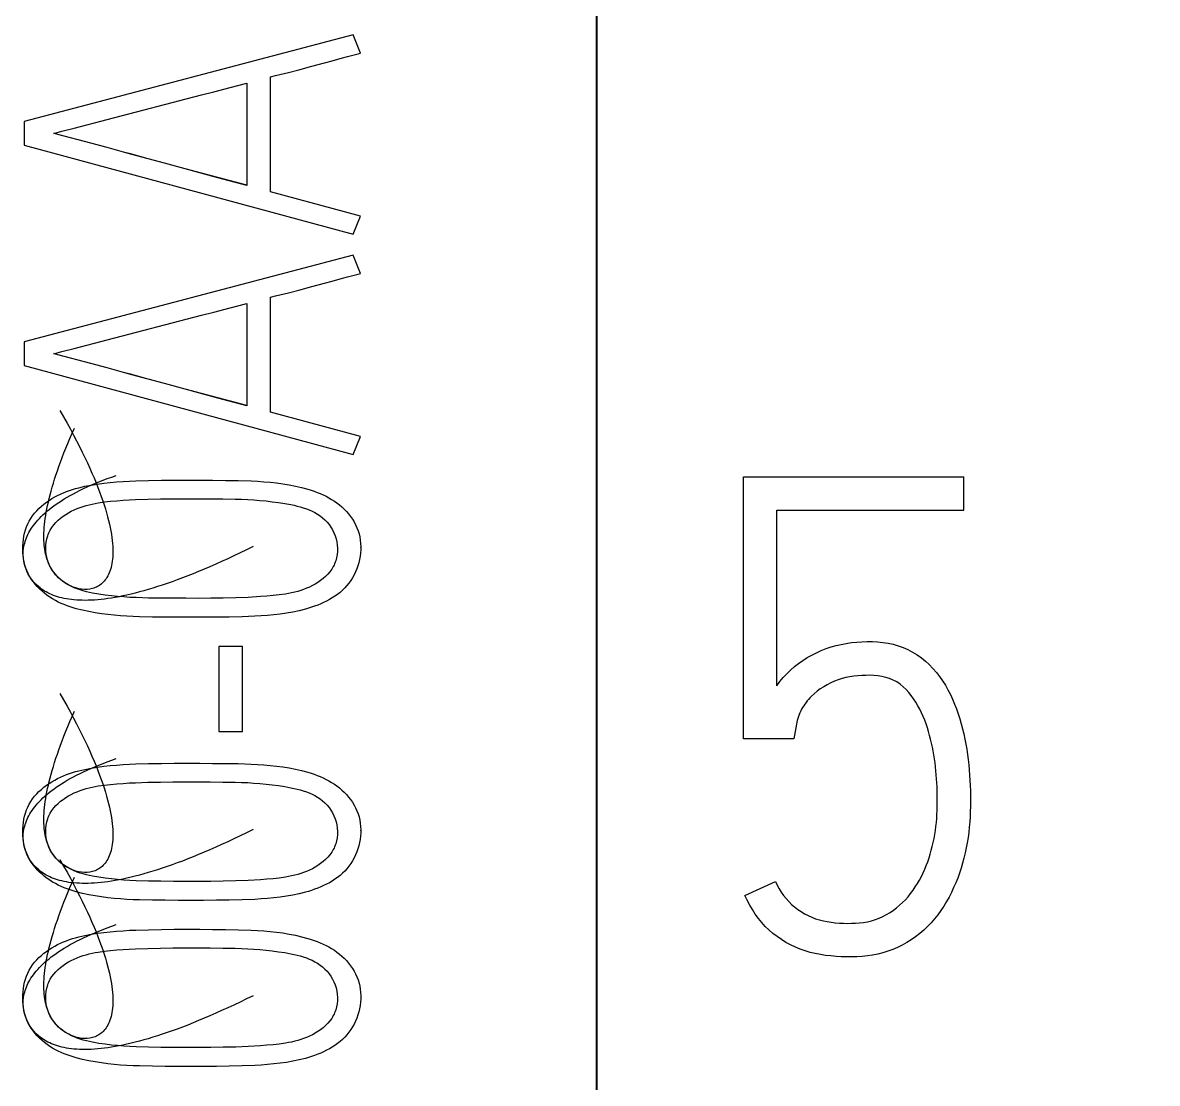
# Model space of a CAD drawing. Header units: millimetres. Extents: x 6750 to 121550, y -28210 to 66060.
# Drawn here: x 38639.218 to 38643.979, y 64545.523 to 64549.972 of the extents above; entities that cross this region are included whole.
import ezdxf

# ---------------------------------------------------------------- set-up
doc = ezdxf.new("R2010")
doc.units = ezdxf.units.MM
doc.linetypes.add('SLD-Solid', pattern=[0])
doc.layers.add('10000_FRONT', color=7, linetype='Continuous')
doc.layers.add('10500_FRONT_LABELING', color=7, linetype='Continuous')
doc.layers.add('DN.1. NET LIEN MANH', color=7, linetype='Continuous', lineweight=40)

# ---------------------------------------------------------------- blocks, each defined once
blk = doc.blocks.new('A$C0C6D7916')
at = {"layer": '10000_FRONT', "linetype": 'Continuous'}
blk.add_line((0, 0), (0, 117.137), dxfattribs=at)
at = {"layer": '10500_FRONT_LABELING', "linetype": 'Continuous'}
for p, q in [((-1.0214, 75.8286), (-2.4019, 75.4655)), ((-0.9903, 75.7522), (-1.0214, 75.8286)), ((-1.0445, 75.7383), (-1.0228, 75.744)), ((-0.9903, 75.7522), (-0.9903, 75.7528)), ((-1.2496, 75.6828), (-1.1955, 75.697)), ((-1.1955, 75.697), (-1.1415, 75.7115)), ((-1.1415, 75.7115), (-1.1091, 75.7203)), ((-1.1091, 75.7203), (-1.066, 75.7324)), ((-1.066, 75.7324), (-1.0445, 75.7383)), ((-1.3689, 75.6525), (-1.3472, 75.6579)), ((-1.3689, 75.1709), (-1.3689, 75.6525)), ((-1.3472, 75.6579), (-1.293, 75.6716)), ((-1.293, 75.6716), (-1.2496, 75.6828)), ((-1.6059, 75.5905), (-1.5369, 75.6083)), ((-1.5369, 75.6083), (-1.468, 75.626)), ((-1.468, 75.626), (-1.468, 75.1974)), ((-2.0536, 75.4733), (-1.6575, 75.577)), ((-1.6575, 75.577), (-1.6059, 75.5905)), ((-2.4019, 75.4655), (-2.4019, 75.3657)), ((-2.2777, 75.4156), (-2.2432, 75.4246)), ((-2.2604, 75.4115), (-2.2777, 75.4161)), ((-2.2604, 75.411), (-2.2777, 75.4156)), ((-2.1225, 75.3749), (-2.2604, 75.4115)), ((-2.1225, 75.3744), (-2.2604, 75.411)), ((-2.4019, 75.3657), (-1.0214, 74.9932)), ((-2.0536, 75.3563), (-2.1225, 75.3749)), ((-2.0536, 75.3558), (-2.1225, 75.3744)), ((-1.9847, 75.3375), (-2.0536, 75.3563)), ((-1.9847, 75.337), (-2.0536, 75.3558)), ((-1.8126, 75.2906), (-1.8814, 75.3093)), ((-1.8126, 75.2901), (-1.8814, 75.3088)), ((-1.7264, 75.2673), (-1.8126, 75.2906)), ((-1.7264, 75.2668), (-1.8126, 75.2901)), ((-1.5886, 75.2302), (-1.7264, 75.2673)), ((-1.5886, 75.2297), (-1.7264, 75.2668)), ((-1.468, 75.1979), (-1.5886, 75.2302)), ((-1.468, 75.1974), (-1.5886, 75.2297)), ((-0.9903, 75.068), (-1.3689, 75.1709)), ((-1.0214, 74.9932), (-0.9903, 75.068)), ((-1.0214, 74.9044), (-2.4019, 74.5412)), ((-0.9903, 74.828), (-1.0214, 74.9044)), ((-1.1415, 74.7873), (-1.1091, 74.7961)), ((-1.1091, 74.7961), (-1.066, 74.8082)), ((-1.066, 74.8082), (-1.0445, 74.8141)), ((-1.0445, 74.8141), (-1.0228, 74.8198)), ((-0.9903, 74.828), (-0.9903, 74.8285)), ((-1.3472, 74.7337), (-1.293, 74.7474)), ((-1.293, 74.7474), (-1.2496, 74.7585)), ((-1.2496, 74.7585), (-1.1955, 74.7728)), ((-1.1955, 74.7728), (-1.1415, 74.7873)), ((-1.5369, 74.6841), (-1.468, 74.7018)), ((-1.468, 74.7018), (-1.468, 74.2732)), ((-1.3689, 74.7283), (-1.3472, 74.7337)), ((-1.3689, 74.2467), (-1.3689, 74.7283)), ((-2.0536, 74.5491), (-1.6575, 74.6528)), ((-1.6575, 74.6528), (-1.6059, 74.6662)), ((-1.6059, 74.6662), (-1.5369, 74.6841)), ((-2.4019, 74.5412), (-2.4019, 74.4415)), ((-2.2777, 74.4914), (-2.2432, 74.5004)), ((-2.2604, 74.4873), (-2.2777, 74.4919)), ((-2.2604, 74.4868), (-2.2777, 74.4914)), ((-2.1225, 74.4507), (-2.2604, 74.4873)), ((-2.1225, 74.4502), (-2.2604, 74.4868)), ((-2.4019, 74.4415), (-1.0214, 74.069)), ((-2.0536, 74.4321), (-2.1225, 74.4507)), ((-2.0536, 74.4316), (-2.1225, 74.4502)), ((-1.9847, 74.4133), (-2.0536, 74.4321)), ((-1.9847, 74.4128), (-2.0536, 74.4316)), ((-1.8126, 74.3664), (-1.8814, 74.3851)), ((-1.8126, 74.3659), (-1.8814, 74.3846)), ((-1.7264, 74.3431), (-1.8126, 74.3664)), ((-1.7264, 74.3426), (-1.8126, 74.3659)), ((-1.5886, 74.306), (-1.7264, 74.3431)), ((-1.5886, 74.3055), (-1.7264, 74.3426)), ((-1.468, 74.2737), (-1.5886, 74.306)), ((-1.468, 74.2732), (-1.5886, 74.3055)), ((-0.9903, 74.1438), (-1.3689, 74.2467)), ((-1.0214, 74.069), (-0.9903, 74.1438)), ((-2.408, 73.6717), (-2.408, 73.6708)), ((-0.9893, 73.6774), (-0.9893, 73.6783)), ((-1.5845, 73.2626), (-1.5845, 72.9072)), ((-1.4854, 73.2626), (-1.5845, 73.2626)), ((-1.4854, 72.9072), (-1.4854, 73.2626)), ((-1.5845, 72.9072), (-1.4854, 72.9072)), ((-2.408, 72.4841), (-2.408, 72.4832)), ((-0.9893, 72.4898), (-0.9893, 72.4908)), ((-0.9893, 71.7932), (-0.9893, 71.7941)), ((-2.408, 71.7875), (-2.408, 71.7865))]:
    blk.add_line(p, q, dxfattribs=at)
for points in [[(-1.0228, 75.744), (-1.0011, 75.7495), (-0.9903, 75.7522)], [(-2.2432, 75.4246), (-2.1915, 75.4378), (-2.0536, 75.4733)], [(-1.8814, 75.3093), (-1.9503, 75.3281), (-1.9847, 75.3375)], [(-1.8814, 75.3088), (-1.9503, 75.3276), (-1.9847, 75.337)], [(-1.0228, 74.8198), (-1.0011, 74.8253), (-0.9903, 74.828)], [(-2.2432, 74.5004), (-2.1915, 74.5136), (-2.0536, 74.5491)], [(-1.8814, 74.3851), (-1.9503, 74.4039), (-1.9847, 74.4133)], [(-1.8814, 74.3846), (-1.9503, 74.4034), (-1.9847, 74.4128)], [(-2.2516, 74.2532), (-2.2364, 74.2266), (-2.2219, 74.2005), (-2.2079, 74.175), (-2.1946, 74.15), (-2.1818, 74.1256), (-2.1697, 74.1018), (-2.1581, 74.0785), (-2.1471, 74.0558), (-2.1367, 74.0336), (-2.1268, 74.0119), (-2.1174, 73.9907), (-2.1086, 73.9701), (-2.1003, 73.95), (-2.0925, 73.9305), (-2.0852, 73.9114), (-2.0785, 73.8928), (-2.0722, 73.8748), (-2.0663, 73.8572), (-2.061, 73.8401), (-2.0561, 73.8236), (-2.0516, 73.8075), (-2.0476, 73.7918), (-2.044, 73.7767), (-2.0408, 73.762), (-2.0381, 73.7478), (-2.0357, 73.734), (-2.0337, 73.7207), (-2.0322, 73.7078), (-2.0309, 73.6954), (-2.0301, 73.6834), (-2.0296, 73.6719), (-2.0294, 73.6608), (-2.0296, 73.6501), (-2.0301, 73.6398), (-2.0309, 73.6299), (-2.032, 73.6205), (-2.0334, 73.6114), (-2.0351, 73.6028), (-2.0371, 73.5945), (-2.0394, 73.5867), (-2.0419, 73.5792), (-2.0446, 73.5721), (-2.0476, 73.5654), (-2.0509, 73.5591), (-2.0543, 73.5531), (-2.058, 73.5475), (-2.0618, 73.5422), (-2.0659, 73.5373), (-2.0701, 73.5327), (-2.0745, 73.5285), (-2.0791, 73.5246), (-2.0838, 73.5211), (-2.0887, 73.5179), (-2.0937, 73.515), (-2.0989, 73.5124), (-2.1041, 73.5101), (-2.1095, 73.5082), (-2.115, 73.5065), (-2.1205, 73.5052), (-2.1262, 73.5041), (-2.1376, 73.5028), (-2.1493, 73.5027), (-2.1611, 73.5037), (-2.173, 73.5056), (-2.1848, 73.5086), (-2.1965, 73.5126), (-2.2081, 73.5175), (-2.2194, 73.5232), (-2.2305, 73.5299), (-2.2411, 73.5373), (-2.2512, 73.5455), (-2.2608, 73.5544), (-2.2698, 73.5641), (-2.278, 73.5744), (-2.2855, 73.5853), (-2.2922, 73.5967), (-2.2979, 73.6088), (-2.3026, 73.6213), (-2.3063, 73.6343), (-2.309, 73.6475), (-2.3106, 73.661), (-2.3112, 73.6745), (-2.3107, 73.688), (-2.3092, 73.7014), (-2.3065, 73.7146), (-2.3029, 73.7274), (-2.3006, 73.7336), (-2.2981, 73.7397), (-2.2953, 73.7457), (-2.2923, 73.7515), (-2.2854, 73.7627), (-2.2775, 73.7733), (-2.2688, 73.7832), (-2.2594, 73.7926), (-2.2493, 73.8013), (-2.2386, 73.8095), (-2.2274, 73.8171), (-2.2158, 73.8241), (-2.204, 73.8305), (-2.1919, 73.8363), (-2.1797, 73.8416), (-2.1674, 73.8463), (-2.1549, 73.8506), (-2.1423, 73.8544), (-2.1297, 73.8578), (-2.1169, 73.8608), (-2.1041, 73.8634), (-2.0912, 73.8657), (-2.0652, 73.8695), (-2.0391, 73.8724), (-2.013, 73.8748), (-1.9869, 73.8767), (-1.9607, 73.8782), (-1.9346, 73.8794), (-1.8823, 73.8811), (-1.8301, 73.8821), (-1.7778, 73.8826), (-1.7256, 73.8829), (-1.6733, 73.8828), (-1.621, 73.8826), (-1.5685, 73.8822), (-1.5161, 73.8814), (-1.49, 73.8807), (-1.464, 73.8796), (-1.4381, 73.8781), (-1.4124, 73.8761), (-1.3867, 73.8736), (-1.3609, 73.8705), (-1.335, 73.867), (-1.3088, 73.863), (-1.2824, 73.8583), (-1.2693, 73.8556), (-1.2562, 73.8525), (-1.2432, 73.8491), (-1.2305, 73.8453), (-1.2179, 73.8411), (-1.2056, 73.8363), (-1.1936, 73.831), (-1.182, 73.8251), (-1.1708, 73.8185), (-1.16, 73.8112), (-1.1497, 73.8032), (-1.14, 73.7944), (-1.1309, 73.7849), (-1.1224, 73.7747), (-1.1147, 73.7638), (-1.1079, 73.7524), (-1.1019, 73.7405), (-1.0969, 73.7281), (-1.093, 73.7153), (-1.09, 73.7022), (-1.0881, 73.6889), (-1.0873, 73.6755), (-1.0875, 73.6621), (-1.0888, 73.6488), (-1.0911, 73.6357), (-1.0946, 73.6229), (-1.0967, 73.6167), (-1.0991, 73.6106), (-1.1018, 73.6046), (-1.1048, 73.5987), (-1.108, 73.593), (-1.1115, 73.5875), (-1.1192, 73.5768), (-1.1277, 73.5667), (-1.1371, 73.5572), (-1.1472, 73.5483), (-1.1578, 73.54), (-1.169, 73.5322), (-1.1806, 73.5251), (-1.1924, 73.5186), (-1.2045, 73.5126), (-1.2168, 73.5073), (-1.2291, 73.5025), (-1.2416, 73.4982), (-1.2542, 73.4944), (-1.2668, 73.4911), (-1.2796, 73.4881), (-1.2924, 73.4855), (-1.3053, 73.4833), (-1.3312, 73.4796), (-1.3573, 73.4767), (-1.3835, 73.4744), (-1.4096, 73.4724), (-1.4619, 73.4693), (-1.5142, 73.4673), (-1.5664, 73.466), (-1.6185, 73.4654), (-1.6706, 73.4652), (-1.7229, 73.4653), (-1.7755, 73.4654), (-1.828, 73.4657), (-1.8804, 73.4666), (-1.9324, 73.4682), (-1.9582, 73.4694), (-1.984, 73.471), (-2.0099, 73.473), (-2.0359, 73.4756), (-2.062, 73.4787)], [(-2.062, 73.4787), (-2.0883, 73.4826), (-2.1147, 73.4872), (-2.1278, 73.4899), (-2.1409, 73.493), (-2.1538, 73.4964), (-2.1666, 73.5002), (-2.1791, 73.5045), (-2.1914, 73.5093), (-2.2034, 73.5147), (-2.215, 73.5206), (-2.2263, 73.5271), (-2.2371, 73.5344), (-2.2474, 73.5423), (-2.2572, 73.551), (-2.2665, 73.5604), (-2.2751, 73.5707), (-2.2831, 73.5819), (-2.2869, 73.5879), (-2.2904, 73.594), (-2.2938, 73.6005), (-2.297, 73.6071), (-2.3, 73.614), (-2.3029, 73.6212), (-2.3055, 73.6286), (-2.3079, 73.6363), (-2.31, 73.6443), (-2.312, 73.6525), (-2.3137, 73.6611), (-2.3152, 73.6699), (-2.3165, 73.679), (-2.3175, 73.6884), (-2.3183, 73.6982), (-2.3189, 73.7082), (-2.3191, 73.7185), (-2.3191, 73.7292), (-2.3189, 73.7402), (-2.3183, 73.7515), (-2.3175, 73.7632), (-2.3164, 73.7752), (-2.3151, 73.7875), (-2.3134, 73.8002), (-2.3114, 73.8133), (-2.3091, 73.8267), (-2.3065, 73.8405), (-2.3036, 73.8546), (-2.3004, 73.8692), (-2.2969, 73.8841), (-2.293, 73.8994), (-2.2887, 73.9151), (-2.2842, 73.9312), (-2.2793, 73.9477), (-2.274, 73.9646), (-2.2684, 73.982), (-2.2624, 73.9997), (-2.256, 74.0179), (-2.2493, 74.0365), (-2.2422, 74.0556), (-2.2347, 74.0751), (-2.2268, 74.095), (-2.2185, 74.1154), (-2.2098, 74.1363), (-2.2008, 74.1576), (-2.1913, 74.1793)], [(-1.4416, 73.6825), (-1.4689, 73.669), (-1.4957, 73.656), (-1.522, 73.6435), (-1.5479, 73.6314), (-1.5733, 73.6198), (-1.5982, 73.6086), (-1.6226, 73.5979), (-1.6466, 73.5876), (-1.6701, 73.5778), (-1.6932, 73.5684), (-1.7158, 73.5594), (-1.738, 73.5508), (-1.7597, 73.5427), (-1.781, 73.535), (-1.8018, 73.5276), (-1.8222, 73.5207), (-1.8422, 73.5142), (-1.8618, 73.508), (-1.8809, 73.5022), (-1.8997, 73.4968), (-1.918, 73.4918), (-1.9359, 73.4871), (-1.9534, 73.4828), (-1.9705, 73.4789), (-1.9872, 73.4752), (-2.0035, 73.472), (-2.0194, 73.469), (-2.035, 73.4664), (-2.0501, 73.4642), (-2.0649, 73.4622), (-2.0793, 73.4605), (-2.0934, 73.4592), (-2.107, 73.4581), (-2.1203, 73.4574), (-2.1333, 73.4569), (-2.1459, 73.4568), (-2.1581, 73.4569), (-2.17, 73.4572), (-2.1815, 73.4579), (-2.1928, 73.4588), (-2.2036, 73.46), (-2.2142, 73.4614), (-2.2244, 73.463), (-2.2343, 73.4649), (-2.2438, 73.467), (-2.2531, 73.4694), (-2.262, 73.472), (-2.2707, 73.4748), (-2.279, 73.4778), (-2.287, 73.481), (-2.2948, 73.4844), (-2.3022, 73.488), (-2.3093, 73.4918), (-2.3162, 73.4958), (-2.3228, 73.4999), (-2.3291, 73.5042), (-2.3351, 73.5087), (-2.3408, 73.5134), (-2.3516, 73.5231), (-2.3612, 73.5334), (-2.3699, 73.5443), (-2.3776, 73.5556), (-2.3844, 73.5673), (-2.3902, 73.5795), (-2.3951, 73.592), (-2.3992, 73.6048), (-2.4025, 73.6178), (-2.405, 73.6311), (-2.4067, 73.6445), (-2.4077, 73.658), (-2.408, 73.6716), (-2.4077, 73.6853), (-2.4067, 73.6989), (-2.405, 73.7124), (-2.4027, 73.7258), (-2.3998, 73.7391), (-2.3961, 73.7521), (-2.3917, 73.7648), (-2.3865, 73.7772), (-2.3806, 73.7892), (-2.3738, 73.8008), (-2.3663, 73.8119), (-2.3581, 73.8225), (-2.3493, 73.8326), (-2.3398, 73.8423), (-2.3298, 73.8515), (-2.3193, 73.8603), (-2.3084, 73.8685), (-2.2971, 73.8763), (-2.2854, 73.8836), (-2.2735, 73.8905), (-2.2614, 73.8968), (-2.2491, 73.9027), (-2.2367, 73.9081), (-2.2242, 73.9131), (-2.2115, 73.9177), (-2.1987, 73.9219), (-2.1858, 73.9257), (-2.1729, 73.9292), (-2.1467, 73.9354), (-2.1204, 73.9404), (-2.0938, 73.9446), (-2.0672, 73.9482), (-2.0405, 73.951), (-2.0138, 73.9534), (-1.987, 73.9552), (-1.9601, 73.9567), (-1.9333, 73.9578), (-1.8795, 73.9594), (-1.8258, 73.9604), (-1.7722, 73.9609), (-1.7185, 73.9611), (-1.6648, 73.9609), (-1.6111, 73.9605), (-1.5574, 73.9601), (-1.5036, 73.9592), (-1.4499, 73.9576), (-1.4231, 73.9562), (-1.3964, 73.9544), (-1.3698, 73.9521), (-1.3433, 73.9492), (-1.3168, 73.9456), (-1.2904, 73.9413), (-1.264, 73.9361), (-1.2375, 73.93), (-1.2112, 73.9229), (-1.1982, 73.9189), (-1.1853, 73.9145), (-1.1725, 73.9098), (-1.1599, 73.9048), (-1.1475, 73.8993), (-1.1353, 73.8935), (-1.1234, 73.8872), (-1.1117, 73.8805), (-1.1004, 73.8733), (-1.0894, 73.8656), (-1.0787, 73.8574), (-1.0685, 73.8486), (-1.0586, 73.8393), (-1.0492, 73.8295), (-1.0404, 73.8192), (-1.0321, 73.8084), (-1.0244, 73.7972), (-1.0174, 73.7856), (-1.0111, 73.7736), (-1.0055, 73.7613), (-1.0008, 73.7486), (-0.9969, 73.7357), (-0.9938, 73.7226), (-0.9916, 73.7092), (-0.9901, 73.6958), (-0.9894, 73.6822), (-0.9895, 73.6686), (-0.9904, 73.655), (-0.9921, 73.6415), (-0.9945, 73.628), (-0.9977, 73.6147), (-1.0016, 73.6016), (-1.0062, 73.5887), (-1.0116, 73.576), (-1.0175, 73.5637), (-1.0242, 73.5518), (-1.0314, 73.5403), (-1.0393, 73.5292), (-1.0477, 73.5187), (-1.0568, 73.5087), (-1.0663, 73.4992), (-1.0764, 73.4903), (-1.087, 73.482), (-1.0979, 73.4742), (-1.1093, 73.4668), (-1.121, 73.46), (-1.133, 73.4536), (-1.1452, 73.4476), (-1.1577, 73.4421), (-1.1703, 73.4369), (-1.1831, 73.4321), (-1.1959, 73.4277), (-1.2088, 73.4236), (-1.2218, 73.4198), (-1.2479, 73.4131), (-1.2742, 73.4075), (-1.3006, 73.4028), (-1.3272, 73.399), (-1.3538, 73.396), (-1.3806, 73.3935), (-1.4074, 73.3915), (-1.4342, 73.39), (-1.4878, 73.3878), (-1.5415, 73.3866), (-1.5952, 73.386), (-1.6489, 73.3858), (-1.7026, 73.3857), (-1.7562, 73.3858), (-1.8099, 73.3861), (-1.8636, 73.3865), (-1.9173, 73.3876), (-1.9441, 73.3885), (-1.9709, 73.3899)], [(-1.9709, 73.3899), (-1.9977, 73.3917), (-2.0245, 73.394), (-2.0511, 73.3969), (-2.0778, 73.4005), (-2.1043, 73.4047), (-2.1308, 73.4096), (-2.1571, 73.4152), (-2.1832, 73.4218), (-2.1962, 73.4256), (-2.209, 73.4296), (-2.2217, 73.4341), (-2.2343, 73.4389), (-2.2466, 73.4441), (-2.2588, 73.4498), (-2.2708, 73.456), (-2.2826, 73.4627), (-2.2941, 73.47), (-2.3054, 73.4778), (-2.3163, 73.4862), (-2.3269, 73.495), (-2.337, 73.5044), (-2.3466, 73.5142), (-2.3557, 73.5245), (-2.3642, 73.5352), (-2.372, 73.5463), (-2.3792, 73.5578), (-2.3856, 73.5697), (-2.3912, 73.582), (-2.396, 73.5945), (-2.3999, 73.6074), (-2.4028, 73.6205), (-2.4048, 73.6339), (-2.4056, 73.6476), (-2.4054, 73.6615), (-2.404, 73.6755), (-2.4028, 73.6827), (-2.4014, 73.6898), (-2.3996, 73.697), (-2.3975, 73.7042), (-2.3951, 73.7115), (-2.3923, 73.7188), (-2.3892, 73.7261), (-2.3858, 73.7335), (-2.382, 73.7408), (-2.3778, 73.7482), (-2.3733, 73.7556), (-2.3684, 73.7631), (-2.3631, 73.7705), (-2.3574, 73.778), (-2.3513, 73.7854), (-2.3449, 73.7929), (-2.338, 73.8004), (-2.3307, 73.8079), (-2.323, 73.8153), (-2.3149, 73.8228), (-2.3063, 73.8303), (-2.2973, 73.8377), (-2.2879, 73.8452), (-2.278, 73.8526), (-2.2676, 73.86), (-2.2568, 73.8674), (-2.2455, 73.8748), (-2.2337, 73.8821), (-2.2215, 73.8894), (-2.2087, 73.8967), (-2.1955, 73.904), (-2.1817, 73.9112), (-2.1675, 73.9183), (-2.1527, 73.9255), (-2.1374, 73.9326), (-2.1216, 73.9396), (-2.1052, 73.9466), (-2.0883, 73.9536), (-2.0709, 73.9605), (-2.0529, 73.9673), (-2.0343, 73.9741), (-2.0152, 73.9808)], [(-2.3101, 73.6566), (-2.3104, 73.6593), (-2.3106, 73.6621), (-2.3108, 73.6649), (-2.311, 73.6676), (-2.3111, 73.6704), (-2.3112, 73.6732), (-2.3112, 73.676)], [(-2.308, 73.6429), (-2.3085, 73.6456), (-2.309, 73.6483), (-2.3094, 73.6511), (-2.3098, 73.6538)], [(-2.2469, 73.5428), (-2.249, 73.5445), (-2.251, 73.5463), (-2.253, 73.548), (-2.255, 73.5498), (-2.257, 73.5517), (-2.2589, 73.5535), (-2.2608, 73.5554), (-2.2627, 73.5573), (-2.2646, 73.5593), (-2.2664, 73.5612), (-2.2682, 73.5632), (-2.27, 73.5653), (-2.2718, 73.5673), (-2.2735, 73.5694), (-2.2752, 73.5715), (-2.2768, 73.5737), (-2.2784, 73.5758), (-2.28, 73.578), (-2.2816, 73.5803), (-2.2831, 73.5825), (-2.2846, 73.5848), (-2.2861, 73.5871), (-2.2875, 73.5894), (-2.2889, 73.5917), (-2.2902, 73.5941), (-2.2915, 73.5965), (-2.2928, 73.5989), (-2.294, 73.6013), (-2.2952, 73.6038), (-2.2964, 73.6062), (-2.2975, 73.6087), (-2.2985, 73.6112), (-2.2996, 73.6138), (-2.3005, 73.6163), (-2.3015, 73.6189), (-2.3024, 73.6215), (-2.3032, 73.6241), (-2.304, 73.6268), (-2.3048, 73.6294), (-2.3055, 73.6321), (-2.3062, 73.6348), (-2.3069, 73.6375), (-2.3074, 73.6402)], [(-2.2516, 73.0656), (-2.2364, 73.039), (-2.2219, 73.0129), (-2.2079, 72.9874), (-2.1946, 72.9624), (-2.1818, 72.9381), (-2.1697, 72.9142), (-2.1581, 72.8909), (-2.1471, 72.8682), (-2.1367, 72.846), (-2.1268, 72.8243), (-2.1174, 72.8032), (-2.1086, 72.7826), (-2.1003, 72.7625), (-2.0925, 72.7429), (-2.0852, 72.7238), (-2.0785, 72.7053), (-2.0722, 72.6872), (-2.0663, 72.6696), (-2.061, 72.6526), (-2.0561, 72.636), (-2.0516, 72.6199), (-2.0476, 72.6043), (-2.044, 72.5891), (-2.0408, 72.5744), (-2.0381, 72.5602), (-2.0357, 72.5464), (-2.0337, 72.5331), (-2.0322, 72.5203), (-2.0309, 72.5078), (-2.0301, 72.4959), (-2.0296, 72.4843), (-2.0294, 72.4732), (-2.0296, 72.4625), (-2.0301, 72.4522), (-2.0309, 72.4424), (-2.032, 72.4329), (-2.0334, 72.4239), (-2.0351, 72.4152), (-2.0371, 72.407), (-2.0394, 72.3991), (-2.0419, 72.3916), (-2.0446, 72.3845), (-2.0476, 72.3778), (-2.0509, 72.3715), (-2.0543, 72.3655), (-2.058, 72.3599), (-2.0618, 72.3546), (-2.0659, 72.3497), (-2.0701, 72.3452), (-2.0745, 72.3409), (-2.0791, 72.3371), (-2.0838, 72.3335), (-2.0887, 72.3303), (-2.0937, 72.3274), (-2.0989, 72.3248), (-2.1041, 72.3226), (-2.1095, 72.3206), (-2.115, 72.3189), (-2.1205, 72.3176), (-2.1262, 72.3165), (-2.1376, 72.3153), (-2.1493, 72.3151), (-2.1611, 72.3161), (-2.173, 72.3181), (-2.1848, 72.3211), (-2.1965, 72.325), (-2.2081, 72.3299), (-2.2194, 72.3357), (-2.2305, 72.3423), (-2.2411, 72.3497), (-2.2512, 72.3579), (-2.2608, 72.3669), (-2.2698, 72.3765), (-2.278, 72.3868), (-2.2855, 72.3977), (-2.2922, 72.4092), (-2.2979, 72.4212), (-2.3026, 72.4337), (-2.3063, 72.4467), (-2.309, 72.4599), (-2.3106, 72.4734), (-2.3112, 72.4869), (-2.3107, 72.5005), (-2.3092, 72.5138), (-2.3065, 72.527), (-2.3029, 72.5398), (-2.3006, 72.546), (-2.2981, 72.5522), (-2.2953, 72.5581), (-2.2923, 72.5639), (-2.2854, 72.5751), (-2.2775, 72.5857), (-2.2688, 72.5956), (-2.2594, 72.605), (-2.2493, 72.6138), (-2.2386, 72.6219), (-2.2274, 72.6295), (-2.2158, 72.6365), (-2.204, 72.6429), (-2.1919, 72.6487), (-2.1797, 72.654), (-2.1674, 72.6588), (-2.1549, 72.663), (-2.1423, 72.6668), (-2.1297, 72.6702), (-2.1169, 72.6732), (-2.1041, 72.6758), (-2.0912, 72.6781), (-2.0652, 72.6819), (-2.0391, 72.6849), (-2.013, 72.6872), (-1.9869, 72.6891), (-1.9607, 72.6906), (-1.9346, 72.6918), (-1.8823, 72.6935), (-1.8301, 72.6945), (-1.7778, 72.6951), (-1.7256, 72.6953), (-1.6733, 72.6953), (-1.621, 72.695), (-1.5685, 72.6946), (-1.5161, 72.6939), (-1.49, 72.6931), (-1.464, 72.6921), (-1.4381, 72.6905), (-1.4124, 72.6885), (-1.3867, 72.686), (-1.3609, 72.683), (-1.335, 72.6794), (-1.3088, 72.6754), (-1.2824, 72.6707), (-1.2693, 72.668), (-1.2562, 72.665), (-1.2432, 72.6616), (-1.2305, 72.6578), (-1.2179, 72.6535), (-1.2056, 72.6487), (-1.1936, 72.6434), (-1.182, 72.6375), (-1.1708, 72.6309), (-1.16, 72.6236), (-1.1497, 72.6156), (-1.14, 72.6068), (-1.1309, 72.5973), (-1.1224, 72.5871), (-1.1147, 72.5762), (-1.1079, 72.5648), (-1.1019, 72.5529), (-1.0969, 72.5405), (-1.093, 72.5277), (-1.09, 72.5146), (-1.0881, 72.5013), (-1.0873, 72.4879), (-1.0875, 72.4745), (-1.0888, 72.4612), (-1.0911, 72.4481), (-1.0946, 72.4354), (-1.0967, 72.4291), (-1.0991, 72.423), (-1.1018, 72.417), (-1.1048, 72.4112), (-1.108, 72.4055), (-1.1115, 72.3999), (-1.1192, 72.3892), (-1.1277, 72.3791), (-1.1371, 72.3696), (-1.1472, 72.3607), (-1.1578, 72.3524), (-1.169, 72.3446), (-1.1806, 72.3375), (-1.1924, 72.331), (-1.2045, 72.325), (-1.2168, 72.3197), (-1.2291, 72.3149), (-1.2416, 72.3106), (-1.2542, 72.3069), (-1.2668, 72.3035), (-1.2796, 72.3006), (-1.2924, 72.298), (-1.3053, 72.2957), (-1.3312, 72.292), (-1.3573, 72.2892), (-1.3835, 72.2869), (-1.4096, 72.2849), (-1.4619, 72.2818), (-1.5142, 72.2797), (-1.5664, 72.2784), (-1.6185, 72.2778), (-1.6706, 72.2776), (-1.7229, 72.2777), (-1.7755, 72.2778), (-1.828, 72.2782), (-1.8804, 72.279), (-1.9324, 72.2806), (-1.9582, 72.2818), (-1.984, 72.2834), (-2.0099, 72.2855), (-2.0359, 72.288), (-2.062, 72.2912)], [(-2.062, 72.2912), (-2.0883, 72.295), (-2.1147, 72.2996), (-2.1278, 72.3023), (-2.1409, 72.3054), (-2.1538, 72.3088), (-2.1666, 72.3127), (-2.1791, 72.317), (-2.1914, 72.3218), (-2.2034, 72.3271), (-2.215, 72.333), (-2.2263, 72.3396), (-2.2371, 72.3468), (-2.2474, 72.3547), (-2.2572, 72.3634), (-2.2665, 72.3729), (-2.2751, 72.3832), (-2.2831, 72.3943), (-2.2869, 72.4003), (-2.2904, 72.4065), (-2.2938, 72.4129), (-2.297, 72.4195), (-2.3, 72.4264), (-2.3029, 72.4336), (-2.3055, 72.441), (-2.3079, 72.4487), (-2.31, 72.4567), (-2.312, 72.465), (-2.3137, 72.4735), (-2.3152, 72.4823), (-2.3165, 72.4914), (-2.3175, 72.5009), (-2.3183, 72.5106), (-2.3189, 72.5206), (-2.3191, 72.5309), (-2.3191, 72.5416), (-2.3189, 72.5526), (-2.3183, 72.5639), (-2.3175, 72.5756), (-2.3164, 72.5876), (-2.3151, 72.5999), (-2.3134, 72.6126), (-2.3114, 72.6257), (-2.3091, 72.6391), (-2.3065, 72.6529), (-2.3036, 72.667), (-2.3004, 72.6816), (-2.2969, 72.6965), (-2.293, 72.7118), (-2.2887, 72.7275), (-2.2842, 72.7436), (-2.2793, 72.7601), (-2.274, 72.7771), (-2.2684, 72.7944), (-2.2624, 72.8121), (-2.256, 72.8303), (-2.2493, 72.8489), (-2.2422, 72.868), (-2.2347, 72.8875), (-2.2268, 72.9074), (-2.2185, 72.9278), (-2.2098, 72.9487), (-2.2008, 72.97), (-2.1913, 72.9918)], [(-1.9709, 72.2023), (-1.9977, 72.2041), (-2.0245, 72.2065), (-2.0511, 72.2094), (-2.0778, 72.2129), (-2.1043, 72.2171), (-2.1308, 72.222), (-2.1571, 72.2276), (-2.1832, 72.2343), (-2.1962, 72.238), (-2.209, 72.2421), (-2.2217, 72.2465), (-2.2343, 72.2513), (-2.2466, 72.2566), (-2.2588, 72.2623), (-2.2708, 72.2685), (-2.2826, 72.2752), (-2.2941, 72.2824), (-2.3054, 72.2902), (-2.3163, 72.2986), (-2.3269, 72.3074), (-2.337, 72.3168), (-2.3466, 72.3266), (-2.3557, 72.3369), (-2.3642, 72.3476), (-2.372, 72.3588), (-2.3792, 72.3703), (-2.3856, 72.3822), (-2.3912, 72.3944), (-2.396, 72.4069), (-2.3999, 72.4198), (-2.4028, 72.4329), (-2.4048, 72.4464), (-2.4056, 72.46), (-2.4054, 72.4739), (-2.404, 72.488), (-2.4028, 72.4951), (-2.4014, 72.5022), (-2.3996, 72.5094), (-2.3975, 72.5166), (-2.3951, 72.5239), (-2.3923, 72.5312), (-2.3892, 72.5385), (-2.3858, 72.5459), (-2.382, 72.5533), (-2.3778, 72.5607), (-2.3733, 72.5681), (-2.3684, 72.5755), (-2.3631, 72.5829), (-2.3574, 72.5904), (-2.3513, 72.5979), (-2.3449, 72.6053), (-2.338, 72.6128), (-2.3307, 72.6203), (-2.323, 72.6278), (-2.3149, 72.6352), (-2.3063, 72.6427), (-2.2973, 72.6502), (-2.2879, 72.6576), (-2.278, 72.665), (-2.2676, 72.6724), (-2.2568, 72.6798), (-2.2455, 72.6872), (-2.2337, 72.6945), (-2.2215, 72.7018), (-2.2087, 72.7091), (-2.1955, 72.7164), (-2.1817, 72.7236), (-2.1675, 72.7308), (-2.1527, 72.7379), (-2.1374, 72.745), (-2.1216, 72.752), (-2.1052, 72.759), (-2.0883, 72.766), (-2.0709, 72.7729), (-2.0529, 72.7797), (-2.0343, 72.7865), (-2.0152, 72.7932)], [(-1.4416, 72.4949), (-1.4689, 72.4814), (-1.4957, 72.4684), (-1.522, 72.4559), (-1.5479, 72.4438), (-1.5733, 72.4322), (-1.5982, 72.421), (-1.6226, 72.4103), (-1.6466, 72.4), (-1.6701, 72.3902), (-1.6932, 72.3808), (-1.7158, 72.3718), (-1.738, 72.3633), (-1.7597, 72.3551), (-1.781, 72.3474), (-1.8018, 72.3401), (-1.8222, 72.3331), (-1.8422, 72.3266), (-1.8618, 72.3204), (-1.8809, 72.3147), (-1.8997, 72.3093), (-1.918, 72.3042), (-1.9359, 72.2996), (-1.9534, 72.2952), (-1.9705, 72.2913), (-1.9872, 72.2877), (-2.0035, 72.2844), (-2.0194, 72.2815), (-2.035, 72.2789), (-2.0501, 72.2766), (-2.0649, 72.2746), (-2.0793, 72.273), (-2.0934, 72.2716), (-2.107, 72.2706), (-2.1203, 72.2698), (-2.1333, 72.2694), (-2.1459, 72.2692), (-2.1581, 72.2693), (-2.17, 72.2697), (-2.1815, 72.2703), (-2.1928, 72.2712), (-2.2036, 72.2724), (-2.2142, 72.2738), (-2.2244, 72.2754), (-2.2343, 72.2773), (-2.2438, 72.2795), (-2.2531, 72.2818), (-2.262, 72.2844), (-2.2707, 72.2872), (-2.279, 72.2902), (-2.287, 72.2934), (-2.2948, 72.2968), (-2.3022, 72.3004), (-2.3093, 72.3042), (-2.3162, 72.3082), (-2.3228, 72.3123), (-2.3291, 72.3166), (-2.3351, 72.3211), (-2.3408, 72.3258), (-2.3516, 72.3355), (-2.3612, 72.3458), (-2.3699, 72.3567), (-2.3776, 72.368), (-2.3844, 72.3798), (-2.3902, 72.3919), (-2.3951, 72.4044), (-2.3992, 72.4172), (-2.4025, 72.4302), (-2.405, 72.4435), (-2.4067, 72.4569), (-2.4077, 72.4704), (-2.408, 72.484), (-2.4077, 72.4977), (-2.4067, 72.5113), (-2.405, 72.5248), (-2.4027, 72.5383), (-2.3998, 72.5515), (-2.3961, 72.5645), (-2.3917, 72.5773), (-2.3865, 72.5897), (-2.3806, 72.6017), (-2.3738, 72.6132), (-2.3663, 72.6243), (-2.3581, 72.6349), (-2.3493, 72.6451), (-2.3398, 72.6547), (-2.3298, 72.6639), (-2.3193, 72.6727), (-2.3084, 72.6809), (-2.2971, 72.6887), (-2.2854, 72.696), (-2.2735, 72.7029), (-2.2614, 72.7092), (-2.2491, 72.7151), (-2.2367, 72.7205), (-2.2242, 72.7255), (-2.2115, 72.7301), (-2.1987, 72.7343), (-2.1858, 72.7382), (-2.1729, 72.7417), (-2.1467, 72.7478), (-2.1204, 72.7528), (-2.0938, 72.7571), (-2.0672, 72.7606), (-2.0405, 72.7635), (-2.0138, 72.7658), (-1.987, 72.7677), (-1.9601, 72.7691), (-1.9333, 72.7703), (-1.8795, 72.7718), (-1.8258, 72.7728), (-1.7722, 72.7734), (-1.7185, 72.7735), (-1.6648, 72.7733), (-1.6111, 72.773), (-1.5574, 72.7725), (-1.5036, 72.7717), (-1.4499, 72.77), (-1.4231, 72.7686), (-1.3964, 72.7668), (-1.3698, 72.7645), (-1.3433, 72.7616), (-1.3168, 72.758), (-1.2904, 72.7537), (-1.264, 72.7485), (-1.2375, 72.7425), (-1.2112, 72.7353), (-1.1982, 72.7313), (-1.1853, 72.727), (-1.1725, 72.7223), (-1.1599, 72.7172), (-1.1475, 72.7118), (-1.1353, 72.7059), (-1.1234, 72.6996), (-1.1117, 72.6929), (-1.1004, 72.6857), (-1.0894, 72.678), (-1.0787, 72.6698), (-1.0685, 72.661), (-1.0586, 72.6518), (-1.0492, 72.6419), (-1.0404, 72.6316), (-1.0321, 72.6209), (-1.0244, 72.6097), (-1.0174, 72.598), (-1.0111, 72.586), (-1.0055, 72.5737), (-1.0008, 72.5611), (-0.9969, 72.5481), (-0.9938, 72.535), (-0.9916, 72.5217), (-0.9901, 72.5082), (-0.9894, 72.4946), (-0.9895, 72.481), (-0.9904, 72.4674), (-0.9921, 72.4539), (-0.9945, 72.4404), (-0.9977, 72.4271), (-1.0016, 72.414), (-1.0062, 72.4011), (-1.0116, 72.3885), (-1.0175, 72.3762), (-1.0242, 72.3642), (-1.0314, 72.3527), (-1.0393, 72.3416), (-1.0477, 72.3311), (-1.0568, 72.3211), (-1.0663, 72.3116), (-1.0764, 72.3028), (-1.087, 72.2944), (-1.0979, 72.2866), (-1.1093, 72.2793), (-1.121, 72.2724), (-1.133, 72.266), (-1.1452, 72.26), (-1.1577, 72.2545), (-1.1703, 72.2493), (-1.1831, 72.2445), (-1.1959, 72.2401), (-1.2088, 72.236), (-1.2218, 72.2322), (-1.2479, 72.2255), (-1.2742, 72.2199), (-1.3006, 72.2153), (-1.3272, 72.2115), (-1.3538, 72.2084), (-1.3806, 72.2059), (-1.4074, 72.204), (-1.4342, 72.2024), (-1.4878, 72.2002), (-1.5415, 72.199), (-1.5952, 72.1985), (-1.6489, 72.1982), (-1.7026, 72.1982), (-1.7562, 72.1982), (-1.8099, 72.1985), (-1.8636, 72.1989), (-1.9173, 72.2), (-1.9441, 72.201), (-1.9709, 72.2023)], [(-2.2516, 72.369), (-2.2364, 72.3423), (-2.2219, 72.3163), (-2.2079, 72.2907), (-2.1946, 72.2658), (-2.1818, 72.2414), (-2.1697, 72.2176), (-2.1581, 72.1943), (-2.1471, 72.1715), (-2.1367, 72.1493), (-2.1268, 72.1277), (-2.1174, 72.1065), (-2.1086, 72.0859), (-2.1003, 72.0658), (-2.0925, 72.0462), (-2.0852, 72.0272), (-2.0785, 72.0086), (-2.0722, 71.9906), (-2.0663, 71.973), (-2.061, 71.9559), (-2.0561, 71.9393), (-2.0516, 71.9232), (-2.0476, 71.9076), (-2.044, 71.8925), (-2.0408, 71.8778), (-2.0381, 71.8635), (-2.0357, 71.8498), (-2.0337, 71.8365), (-2.0322, 71.8236), (-2.0309, 71.8112), (-2.0301, 71.7992), (-2.0296, 71.7877), (-2.0294, 71.7765), (-2.0296, 71.7658), (-2.0301, 71.7556), (-2.0309, 71.7457), (-2.032, 71.7363), (-2.0334, 71.7272), (-2.0351, 71.7186), (-2.0371, 71.7103), (-2.0394, 71.7025), (-2.0419, 71.695), (-2.0446, 71.6879), (-2.0476, 71.6812), (-2.0509, 71.6748), (-2.0543, 71.6689), (-2.058, 71.6632), (-2.0618, 71.658), (-2.0659, 71.6531), (-2.0701, 71.6485), (-2.0745, 71.6443), (-2.0791, 71.6404), (-2.0838, 71.6369), (-2.0887, 71.6336), (-2.0937, 71.6307), (-2.0989, 71.6282), (-2.1041, 71.6259), (-2.1095, 71.6239), (-2.115, 71.6223), (-2.1205, 71.6209), (-2.1262, 71.6199), (-2.1376, 71.6186), (-2.1493, 71.6185), (-2.1611, 71.6194), (-2.173, 71.6214), (-2.1848, 71.6244), (-2.1965, 71.6284), (-2.2081, 71.6332), (-2.2194, 71.639), (-2.2305, 71.6456), (-2.2411, 71.6531), (-2.2512, 71.6613), (-2.2608, 71.6702), (-2.2698, 71.6798), (-2.278, 71.6901), (-2.2855, 71.701), (-2.2922, 71.7125), (-2.2979, 71.7246), (-2.3026, 71.7371), (-2.3063, 71.75), (-2.309, 71.7633), (-2.3106, 71.7767), (-2.3112, 71.7903), (-2.3107, 71.8038), (-2.3092, 71.8172), (-2.3065, 71.8304), (-2.3029, 71.8432), (-2.3006, 71.8494), (-2.2981, 71.8555), (-2.2953, 71.8615), (-2.2923, 71.8673), (-2.2854, 71.8785), (-2.2775, 71.889), (-2.2688, 71.899), (-2.2594, 71.9083), (-2.2493, 71.9171), (-2.2386, 71.9253), (-2.2274, 71.9328), (-2.2158, 71.9398), (-2.204, 71.9462), (-2.1919, 71.9521), (-2.1797, 71.9574), (-2.1674, 71.9621), (-2.1549, 71.9664), (-2.1423, 71.9702), (-2.1297, 71.9735), (-2.1169, 71.9765), (-2.1041, 71.9792), (-2.0912, 71.9815), (-2.0652, 71.9853), (-2.0391, 71.9882), (-2.013, 71.9905), (-1.9869, 71.9924), (-1.9607, 71.994), (-1.9346, 71.9952), (-1.8823, 71.9969), (-1.8301, 71.9978), (-1.7778, 71.9984), (-1.7256, 71.9987), (-1.6733, 71.9986), (-1.621, 71.9984), (-1.5685, 71.998), (-1.5161, 71.9972), (-1.49, 71.9965), (-1.464, 71.9954), (-1.4381, 71.9939), (-1.4124, 71.9919), (-1.3867, 71.9893), (-1.3609, 71.9863), (-1.335, 71.9828), (-1.3088, 71.9788), (-1.2824, 71.9741), (-1.2693, 71.9713), (-1.2562, 71.9683), (-1.2432, 71.9649), (-1.2305, 71.9611), (-1.2179, 71.9569), (-1.2056, 71.9521), (-1.1936, 71.9468), (-1.182, 71.9408), (-1.1708, 71.9343), (-1.16, 71.927), (-1.1497, 71.919), (-1.14, 71.9102), (-1.1309, 71.9006), (-1.1224, 71.8904), (-1.1147, 71.8796), (-1.1079, 71.8682), (-1.1019, 71.8563), (-1.0969, 71.8439), (-1.093, 71.8311), (-1.09, 71.8179), (-1.0881, 71.8046), (-1.0873, 71.7912), (-1.0875, 71.7778), (-1.0888, 71.7646), (-1.0911, 71.7515), (-1.0946, 71.7387), (-1.0967, 71.7325), (-1.0991, 71.7264), (-1.1018, 71.7204), (-1.1048, 71.7145), (-1.108, 71.7088), (-1.1115, 71.7033), (-1.1192, 71.6926), (-1.1277, 71.6825), (-1.1371, 71.673), (-1.1472, 71.6641), (-1.1578, 71.6557), (-1.169, 71.648), (-1.1806, 71.6409), (-1.1924, 71.6343), (-1.2045, 71.6284), (-1.2168, 71.6231), (-1.2291, 71.6183), (-1.2416, 71.614), (-1.2542, 71.6102), (-1.2668, 71.6069), (-1.2796, 71.6039), (-1.2924, 71.6013), (-1.3053, 71.5991), (-1.3312, 71.5954), (-1.3573, 71.5925), (-1.3835, 71.5902), (-1.4096, 71.5882), (-1.4619, 71.5851), (-1.5142, 71.583), (-1.5664, 71.5818), (-1.6185, 71.5812), (-1.6706, 71.581), (-1.7229, 71.581), (-1.7755, 71.5812), (-1.828, 71.5815), (-1.8804, 71.5823), (-1.9324, 71.584), (-1.9582, 71.5852), (-1.984, 71.5868), (-2.0099, 71.5888), (-2.0359, 71.5914), (-2.062, 71.5945)], [(-2.062, 71.5945), (-2.0883, 71.5983), (-2.1147, 71.603), (-2.1278, 71.6057), (-2.1409, 71.6087), (-2.1538, 71.6122), (-2.1666, 71.616), (-2.1791, 71.6203), (-2.1914, 71.6251), (-2.2034, 71.6304), (-2.215, 71.6364), (-2.2263, 71.6429), (-2.2371, 71.6501), (-2.2474, 71.6581), (-2.2572, 71.6667), (-2.2665, 71.6762), (-2.2751, 71.6865), (-2.2831, 71.6977), (-2.2869, 71.7036), (-2.2904, 71.7098), (-2.2938, 71.7162), (-2.297, 71.7229), (-2.3, 71.7298), (-2.3029, 71.737), (-2.3055, 71.7444), (-2.3079, 71.7521), (-2.31, 71.7601), (-2.312, 71.7683), (-2.3137, 71.7769), (-2.3152, 71.7857), (-2.3165, 71.7948), (-2.3175, 71.8042), (-2.3183, 71.8139), (-2.3189, 71.824), (-2.3191, 71.8343), (-2.3191, 71.845), (-2.3189, 71.856), (-2.3183, 71.8673), (-2.3175, 71.8789), (-2.3164, 71.8909), (-2.3151, 71.9033), (-2.3134, 71.916), (-2.3114, 71.929), (-2.3091, 71.9425), (-2.3065, 71.9562), (-2.3036, 71.9704), (-2.3004, 71.9849), (-2.2969, 71.9999), (-2.293, 72.0152), (-2.2887, 72.0309), (-2.2842, 72.047), (-2.2793, 72.0635), (-2.274, 72.0804), (-2.2684, 72.0977), (-2.2624, 72.1155), (-2.256, 72.1337), (-2.2493, 72.1523), (-2.2422, 72.1713), (-2.2347, 72.1908), (-2.2268, 72.2108), (-2.2185, 72.2312), (-2.2098, 72.252), (-2.2008, 72.2733), (-2.1913, 72.2951)], [(-1.4416, 71.7983), (-1.4689, 71.7848), (-1.4957, 71.7718), (-1.522, 71.7592), (-1.5479, 71.7472), (-1.5733, 71.7355), (-1.5982, 71.7244), (-1.6226, 71.7137), (-1.6466, 71.7034), (-1.6701, 71.6936), (-1.6932, 71.6842), (-1.7158, 71.6752), (-1.738, 71.6666), (-1.7597, 71.6585), (-1.781, 71.6507), (-1.8018, 71.6434), (-1.8222, 71.6365), (-1.8422, 71.6299), (-1.8618, 71.6238), (-1.8809, 71.618), (-1.8997, 71.6126), (-1.918, 71.6076), (-1.9359, 71.6029), (-1.9534, 71.5986), (-1.9705, 71.5946), (-1.9872, 71.591), (-2.0035, 71.5878), (-2.0194, 71.5848), (-2.035, 71.5822), (-2.0501, 71.5799), (-2.0649, 71.578), (-2.0793, 71.5763), (-2.0934, 71.575), (-2.107, 71.5739), (-2.1203, 71.5732), (-2.1333, 71.5727), (-2.1459, 71.5725), (-2.1581, 71.5726), (-2.17, 71.573), (-2.1815, 71.5737), (-2.1928, 71.5746), (-2.2036, 71.5757), (-2.2142, 71.5771), (-2.2244, 71.5788), (-2.2343, 71.5807), (-2.2438, 71.5828), (-2.2531, 71.5852), (-2.262, 71.5877), (-2.2707, 71.5905), (-2.279, 71.5935), (-2.287, 71.5968), (-2.2948, 71.6002), (-2.3022, 71.6038), (-2.3093, 71.6076), (-2.3162, 71.6115), (-2.3228, 71.6157), (-2.3291, 71.62), (-2.3351, 71.6245), (-2.3408, 71.6291), (-2.3516, 71.6389), (-2.3612, 71.6492), (-2.3699, 71.66), (-2.3776, 71.6714), (-2.3844, 71.6831), (-2.3902, 71.6953), (-2.3951, 71.7078), (-2.3992, 71.7205), (-2.4025, 71.7336), (-2.405, 71.7468), (-2.4067, 71.7603), (-2.4077, 71.7738), (-2.408, 71.7874), (-2.4077, 71.801), (-2.4067, 71.8146), (-2.405, 71.8282), (-2.4027, 71.8416), (-2.3998, 71.8549), (-2.3961, 71.8679), (-2.3917, 71.8806), (-2.3865, 71.893), (-2.3806, 71.905), (-2.3738, 71.9166), (-2.3663, 71.9276), (-2.3581, 71.9383), (-2.3493, 71.9484), (-2.3398, 71.9581), (-2.3298, 71.9673), (-2.3193, 71.976), (-2.3084, 71.9843), (-2.2971, 71.9921), (-2.2854, 71.9994), (-2.2735, 72.0062), (-2.2614, 72.0126), (-2.2491, 72.0185), (-2.2367, 72.0239), (-2.2242, 72.0289), (-2.2115, 72.0335), (-2.1987, 72.0377), (-2.1858, 72.0415), (-2.1729, 72.045), (-2.1467, 72.0511), (-2.1204, 72.0562), (-2.0938, 72.0604), (-2.0672, 72.0639), (-2.0405, 72.0668), (-2.0138, 72.0692), (-1.987, 72.071), (-1.9601, 72.0725), (-1.9333, 72.0736), (-1.8795, 72.0752), (-1.8258, 72.0762), (-1.7722, 72.0767), (-1.7185, 72.0768), (-1.6648, 72.0767), (-1.6111, 72.0763), (-1.5574, 72.0758), (-1.5036, 72.075), (-1.4499, 72.0733), (-1.4231, 72.072), (-1.3964, 72.0702), (-1.3698, 72.0679), (-1.3433, 72.0649), (-1.3168, 72.0614), (-1.2904, 72.057), (-1.264, 72.0519), (-1.2375, 72.0458), (-1.2112, 72.0387), (-1.1982, 72.0347), (-1.1853, 72.0303), (-1.1725, 72.0256), (-1.1599, 72.0206), (-1.1475, 72.0151), (-1.1353, 72.0093), (-1.1234, 72.003), (-1.1117, 71.9962), (-1.1004, 71.989), (-1.0894, 71.9813), (-1.0787, 71.9731), (-1.0685, 71.9644), (-1.0586, 71.9551), (-1.0492, 71.9453), (-1.0404, 71.935), (-1.0321, 71.9242), (-1.0244, 71.913), (-1.0174, 71.9014), (-1.0111, 71.8894), (-1.0055, 71.8771), (-1.0008, 71.8644), (-0.9969, 71.8515), (-0.9938, 71.8383), (-0.9916, 71.825), (-0.9901, 71.8115), (-0.9894, 71.798), (-0.9895, 71.7844), (-0.9904, 71.7708), (-0.9921, 71.7572), (-0.9945, 71.7438), (-0.9977, 71.7305), (-1.0016, 71.7173), (-1.0062, 71.7044), (-1.0116, 71.6918), (-1.0175, 71.6795), (-1.0242, 71.6676), (-1.0314, 71.6561), (-1.0393, 71.645), (-1.0477, 71.6344), (-1.0568, 71.6244), (-1.0663, 71.615), (-1.0764, 71.6061), (-1.087, 71.5978), (-1.0979, 71.59), (-1.1093, 71.5826), (-1.121, 71.5758), (-1.133, 71.5694), (-1.1452, 71.5634), (-1.1577, 71.5578), (-1.1703, 71.5527), (-1.1831, 71.5479), (-1.1959, 71.5434), (-1.2088, 71.5393), (-1.2218, 71.5355), (-1.2479, 71.5288), (-1.2742, 71.5232), (-1.3006, 71.5186), (-1.3272, 71.5148), (-1.3538, 71.5118), (-1.3806, 71.5093), (-1.4074, 71.5073), (-1.4342, 71.5057), (-1.4878, 71.5036), (-1.5415, 71.5024), (-1.5952, 71.5018), (-1.6489, 71.5016), (-1.7026, 71.5015), (-1.7562, 71.5016), (-1.8099, 71.5018), (-1.8636, 71.5023), (-1.9173, 71.5034), (-1.9441, 71.5043), (-1.9709, 71.5057)], [(-1.9709, 71.5057), (-1.9977, 71.5075), (-2.0245, 71.5098), (-2.0511, 71.5127), (-2.0778, 71.5162), (-2.1043, 71.5204), (-2.1308, 71.5253), (-2.1571, 71.531), (-2.1832, 71.5376), (-2.1962, 71.5413), (-2.209, 71.5454), (-2.2217, 71.5498), (-2.2343, 71.5547), (-2.2466, 71.5599), (-2.2588, 71.5656), (-2.2708, 71.5718), (-2.2826, 71.5785), (-2.2941, 71.5858), (-2.3054, 71.5936), (-2.3163, 71.6019), (-2.3269, 71.6108), (-2.337, 71.6202), (-2.3466, 71.63), (-2.3557, 71.6403), (-2.3642, 71.651), (-2.372, 71.6621), (-2.3792, 71.6736), (-2.3856, 71.6855), (-2.3912, 71.6977), (-2.396, 71.7103), (-2.3999, 71.7232), (-2.4028, 71.7363), (-2.4048, 71.7497), (-2.4056, 71.7634), (-2.4054, 71.7772), (-2.404, 71.7913), (-2.4028, 71.7984), (-2.4014, 71.8056), (-2.3996, 71.8128), (-2.3975, 71.82), (-2.3951, 71.8273), (-2.3923, 71.8346), (-2.3892, 71.8419), (-2.3858, 71.8492), (-2.382, 71.8566), (-2.3778, 71.864), (-2.3733, 71.8714), (-2.3684, 71.8789), (-2.3631, 71.8863), (-2.3574, 71.8938), (-2.3513, 71.9012), (-2.3449, 71.9087), (-2.338, 71.9162), (-2.3307, 71.9236), (-2.323, 71.9311), (-2.3149, 71.9386), (-2.3063, 71.9461), (-2.2973, 71.9535), (-2.2879, 71.961), (-2.278, 71.9684), (-2.2676, 71.9758), (-2.2568, 71.9832), (-2.2455, 71.9905), (-2.2337, 71.9979), (-2.2215, 72.0052), (-2.2087, 72.0125), (-2.1955, 72.0197), (-2.1817, 72.0269), (-2.1675, 72.0341), (-2.1527, 72.0413), (-2.1374, 72.0483), (-2.1216, 72.0554), (-2.1052, 72.0624), (-2.0883, 72.0693), (-2.0709, 72.0762), (-2.0529, 72.0831), (-2.0343, 72.0898), (-2.0152, 72.0966)]]:
    blk.add_lwpolyline(points, dxfattribs=at)
blk = doc.blocks.new('A$C039E768D')
at = {"color": 7, "linetype": 'SLD-Solid', "lineweight": 25}
for p, q in [((-14.3831, 28.9389), (-14.3831, 30.0374)), ((-14.3831, 30.0374), (-13.4594, 30.0374)), ((-13.4594, 29.8987), (-13.4594, 30.0374)), ((-14.2444, 29.8987), (-13.4594, 29.8987)), ((-14.2444, 29.1608), (-14.2444, 29.8987)), ((-14.1612, 29), (-14.1723, 28.9389)), ((-14.1723, 28.9389), (-14.3831, 28.9389)), ((-14.3775, 28.2815), (-14.2499, 28.3398))]:
    blk.add_line(p, q, dxfattribs=at)
blk.add_open_spline([(-15, 0), (-15, 20.3817), (-15, 40.7267), (-15, 60.9967)], degree=3, dxfattribs=at)
for points, knots in [([(-14.2444, 29.1608), (-14.1769, 29.2584), (-14.0678, 29.3205), (-13.8944, 29.3485), (-13.835, 29.3505), (-13.7193, 29.3295), (-13.6646, 29.3034), (-13.5757, 29.2264), (-13.5417, 29.1774), (-13.4896, 29.0717), (-13.472, 29.0163), (-13.4343, 28.8454), (-13.4274, 28.7281), (-13.4389, 28.4956), (-13.4659, 28.3783), (-13.5489, 28.2236), (-13.5841, 28.1756), (-13.6709, 28.0968), (-13.7228, 28.0663), (-13.8336, 28.0287), (-13.8933, 28.022), (-14.0098, 28.0259), (-14.0689, 28.031), (-14.1809, 28.0672), (-14.2332, 28.0977), (-14.3201, 28.1762), (-14.3525, 28.2275), (-14.3775, 28.2815)], [0, 0, 0, 0, 0.125, 0.125, 0.1875, 0.1875, 0.25, 0.25, 0.3125, 0.3125, 0.375, 0.375, 0.5, 0.5, 0.625, 0.625, 0.6875, 0.6875, 0.75, 0.75, 0.8125, 0.8125, 0.875, 0.875, 0.9375, 0.9375, 1, 1, 1, 1]), ([(-14.2499, 28.3398), (-14.2303, 28.2991), (-14.2041, 28.2614), (-14.1339, 28.2054), (-14.0924, 28.1847), (-14.0045, 28.1657), (-13.9586, 28.1634), (-13.8681, 28.1675), (-13.8233, 28.179), (-13.7039, 28.2456), (-13.649, 28.3242), (-13.5841, 28.4911), (-13.5703, 28.5818), (-13.5704, 28.7602), (-13.5768, 28.8505), (-13.6092, 28.9805), (-13.6233, 29.0235), (-13.6649, 29.1024), (-13.691, 29.1407), (-13.7629, 29.1951), (-13.8088, 29.2049), (-13.8988, 29.2057), (-13.9439, 29.2009), (-14.0288, 29.1714), (-14.0685, 29.1477), (-14.1149, 29.1004), (-14.1289, 29.0826), (-14.145, 29.0533), (-14.1493, 29.043), (-14.1563, 29.0218), (-14.1603, 29.0112), (-14.1612, 29)], [0, 0, 0, 0, 0.0625, 0.0625, 0.125, 0.125, 0.1875, 0.1875, 0.25, 0.25, 0.375, 0.375, 0.5, 0.5, 0.625, 0.625, 0.6875, 0.6875, 0.75, 0.75, 0.8125, 0.8125, 0.875, 0.875, 0.9375, 0.9375, 0.96875, 0.96875, 0.984375, 0.984375, 1, 1, 1, 1])]:
    blk.add_open_spline(points, degree=3, knots=knots, dxfattribs=at)
blk = doc.blocks.new('A$C00790B90')
at = {"layer": 'DN.1. NET LIEN MANH'}
blk.add_lwpolyline([(0, 115), (0, 0), (15, 0), (15, 115)], close=True, dxfattribs=at)
blk.add_blockref('A$C039E768D', (15, 41.8), dxfattribs=at)

msp = doc.modelspace()

# ---------------------------------------------------------------- block references
at = {"layer": 'DN.1. NET LIEN MANH'}
for name, p in [('A$C0C6D7916', (38641.6261, 64474.0921)), ('A$C00790B90', (38641.6261, 64476.2291))]:
    msp.add_blockref(name, p, dxfattribs=at)

doc.saveas('drawing.dxf')
